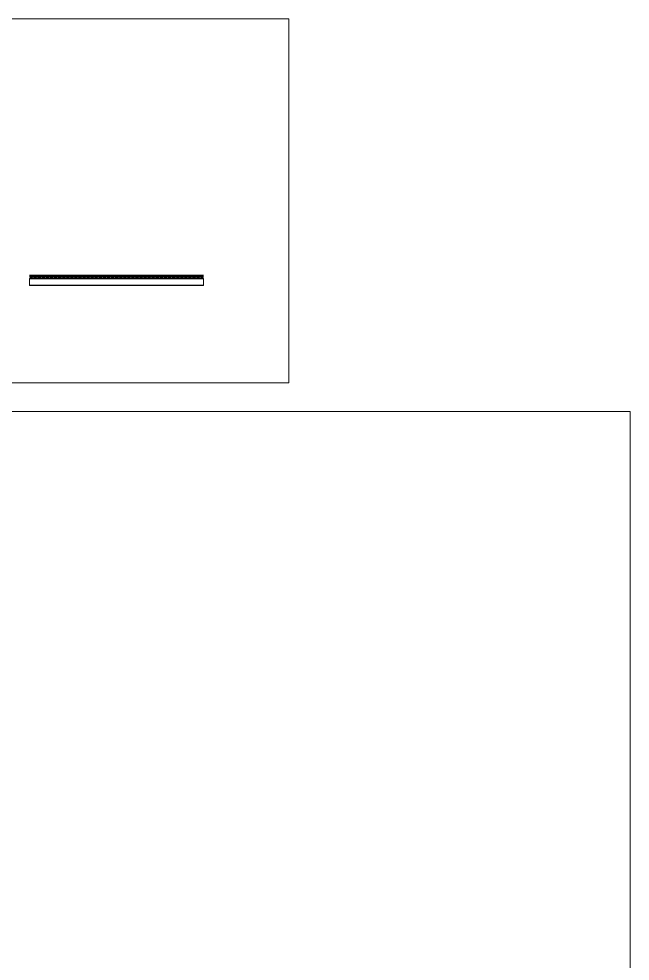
# Model space of a CAD drawing. Header units: millimetres. Extents: x -6949 to 549764, y -83146 to 127128.
# Drawn here: x 114124 to 136649, y -48421 to -13696 of the extents above; entities that cross this region are included whole.
import ezdxf

# ---------------------------------------------------------------- set-up
doc = ezdxf.new("R2010")
doc.units = ezdxf.units.MM
for name, color, linetype, lineweight in [('armatura', 1, 'Continuous', 15), ('Layer4', 7, 'Continuous', 15), ('S-BEAM', 5, 'Continuous', 18)]:
    doc.layers.add(name, color=color, linetype=linetype, lineweight=lineweight)
doc.layers.add('PIOLO', color=4, linetype='Continuous')
doc.layers.add('quote', color=7, linetype='Continuous', lineweight=5, true_color=0x383838)

# ---------------------------------------------------------------- blocks, each defined once
blk = doc.blocks.new('*U317')
at = {"layer": 'armatura'}
blk.add_circle((0, 0), 3, dxfattribs=at)
blk = doc.blocks.new('*U318')
at = {"layer": 'S-BEAM', "color": 0, "linetype": 'ByBlock', "lineweight": -2, "transparency": 16777216}
for p in [(0, 0), (100, 0), (200, 0), (300, 0), (400, 0), (500, 0), (600, 0), (700, 0), (800, 0), (900, 0), (1000, 0), (1100, 0), (1200, 0), (1300, 0), (1400, 0), (1500, 0), (1600, 0), (1700, 0), (1800, 0), (1900, 0), (2000, 0), (2100, 0), (2200, 0), (2300, 0), (2400, 0), (2500, 0), (2600, 0), (2700, 0), (2800, 0), (2900, 0), (3000, 0), (3100, 0), (3200, 0), (3300, 0), (3400, 0), (3500, 0), (3600, 0), (3700, 0), (3800, 0), (3900, 0), (4000, 0), (4100, 0), (4200, 0), (4300, 0), (4400, 0), (4500, 0), (4600, 0), (4700, 0), (4800, 0), (4900, 0), (5000, 0), (5100, 0), (5200, 0), (5300, 0), (5400, 0), (5500, 0), (5600, 0), (5700, 0), (5800, 0), (5900, 0), (6000, 0), (6100, 0), (6200, 0), (6300, 0)]:
    blk.add_blockref('*U317', p, dxfattribs=at)
blk = doc.blocks.new('PIOLO')
at = {"layer": 'PIOLO'}
blk.add_lwpolyline([(49436, -40150), (49406, -40150, 0.414214), (49405, -40151), (49405, -40158), (49437, -40158), (49437, -40151, 0.414214)], format="xyb", close=True, dxfattribs=at)
for points in [[(49410, -40225), (49431, -40225), (49431, -40220), (49429, -40218), (49412, -40218), (49410, -40220)], [(49413, -40158), (49429, -40158), (49429, -40218), (49413, -40218)]]:
    blk.add_lwpolyline(points, close=True, dxfattribs=at)
blk = doc.blocks.new('*U315')
at = {"layer": 'S-BEAM'}
blk.add_blockref('PIOLO', (-49421, 40187), dxfattribs=at)
blk = doc.blocks.new('*U316')
at = {"layer": 'S-BEAM', "color": 0, "linetype": 'ByBlock', "lineweight": -2, "transparency": 16777216}
for p in [(0, 0), (150, 0), (300, 0), (450, 0), (600, 0), (750, 0), (900, 0), (1050, 0), (1200, 0), (1350, 0), (1500, 0), (1650, 0), (1800, 0), (1950, 0), (2100, 0), (2250, 0), (2400, 0), (2550, 0), (2700, 0), (2850, 0), (3000, 0), (3150, 0), (3300, 0), (3450, 0), (3600, 0), (3750, 0), (3900, 0), (4050, 0), (4200, 0), (4350, 0), (4500, 0), (4650, 0), (4800, 0), (4950, 0), (5100, 0), (5250, 0), (5400, 0), (5550, 0), (5700, 0), (5850, 0), (6000, 0), (6150, 0), (6300, 0)]:
    blk.add_blockref('*U315', p, dxfattribs=at)
blk = doc.blocks.new('*U319')
at = {"layer": 'Layer4'}
for points in [[(-40, -10), (-42, -9), (-39, 1), (-37, 11), (-35, 11)], [(35, 11), (31, 27), (-31, 27), (-35, 11)], [(40, -10), (42, -9), (39, 1), (37, 11), (35, 11)], [(-40, -10), (-44, -27), (-106, -27), (-110, -10)], [(110, -10), (106, -27), (44, -27), (40, -10)]]:
    blk.add_lwpolyline(points, dxfattribs=at)
blk = doc.blocks.new('*U320')
at = {"layer": 'S-BEAM', "color": 0, "linetype": 'ByBlock', "lineweight": -2, "transparency": 16777216}
for p in [(0, 0), (150, 0), (300, 0), (450, 0), (600, 0), (750, 0), (900, 0), (1050, 0), (1200, 0), (1350, 0), (1500, 0), (1650, 0), (1800, 0), (1950, 0), (2100, 0), (2250, 0), (2400, 0), (2550, 0), (2700, 0), (2850, 0), (3000, 0), (3150, 0), (3300, 0), (3450, 0), (3600, 0), (3750, 0), (3900, 0), (4050, 0), (4200, 0), (4350, 0), (4500, 0), (4650, 0), (4800, 0), (4950, 0), (5100, 0), (5250, 0), (5400, 0), (5550, 0), (5700, 0), (5850, 0), (6000, 0), (6150, 0)]:
    blk.add_blockref('*U319', p, dxfattribs=at)

msp = doc.modelspace()

# ---------------------------------------------------------------- linework, layer by layer
at = {"layer": 'armatura'}
for points in [[(120927.4, -23167.4), (114520.8, -23167.4)], [(120927.4, -23173.4), (114520.8, -23173.4)]]:
    msp.add_lwpolyline(points, dxfattribs=at)
at = {"layer": 'quote'}
for points in [[(124073, -27109.5), (98156.3, -27109.5), (98156.3, -13695.6), (124073, -13695.6)], [(62993.4, -28163.4), (136648.7, -28163.4), (136648.7, -83146.2), (62993.4, -83146.2)]]:
    msp.add_lwpolyline(points, close=True, dxfattribs=at)
at = {"layer": 'S-BEAM'}
for points in [[(120927.4, -23212.4), (114516.5, -23212.4)], [(114520.8, -23147.4), (120927.4, -23147.4)]]:
    msp.add_lwpolyline(points, dxfattribs=at)
for points in [[(114516.5, -23267.4), (120927.4, -23267.4), (120927.4, -23517.4), (114516.5, -23517.4)], [(114516.5, -23267.4), (120927.4, -23267.4), (120927.4, -23279.9), (114516.5, -23279.9)], [(114516.5, -23517.4), (120927.4, -23517.4), (120927.4, -23504.9), (114516.5, -23504.9)]]:
    msp.add_lwpolyline(points, close=True, dxfattribs=at)

# ---------------------------------------------------------------- block references
for name, p in [('*U318', (114532, -23170.4)), ('*U320', (114653, -23239.9)), ('*U316', (114578, -23229.9))]:
    msp.add_blockref(name, p, dxfattribs=at)

doc.saveas('drawing.dxf')
